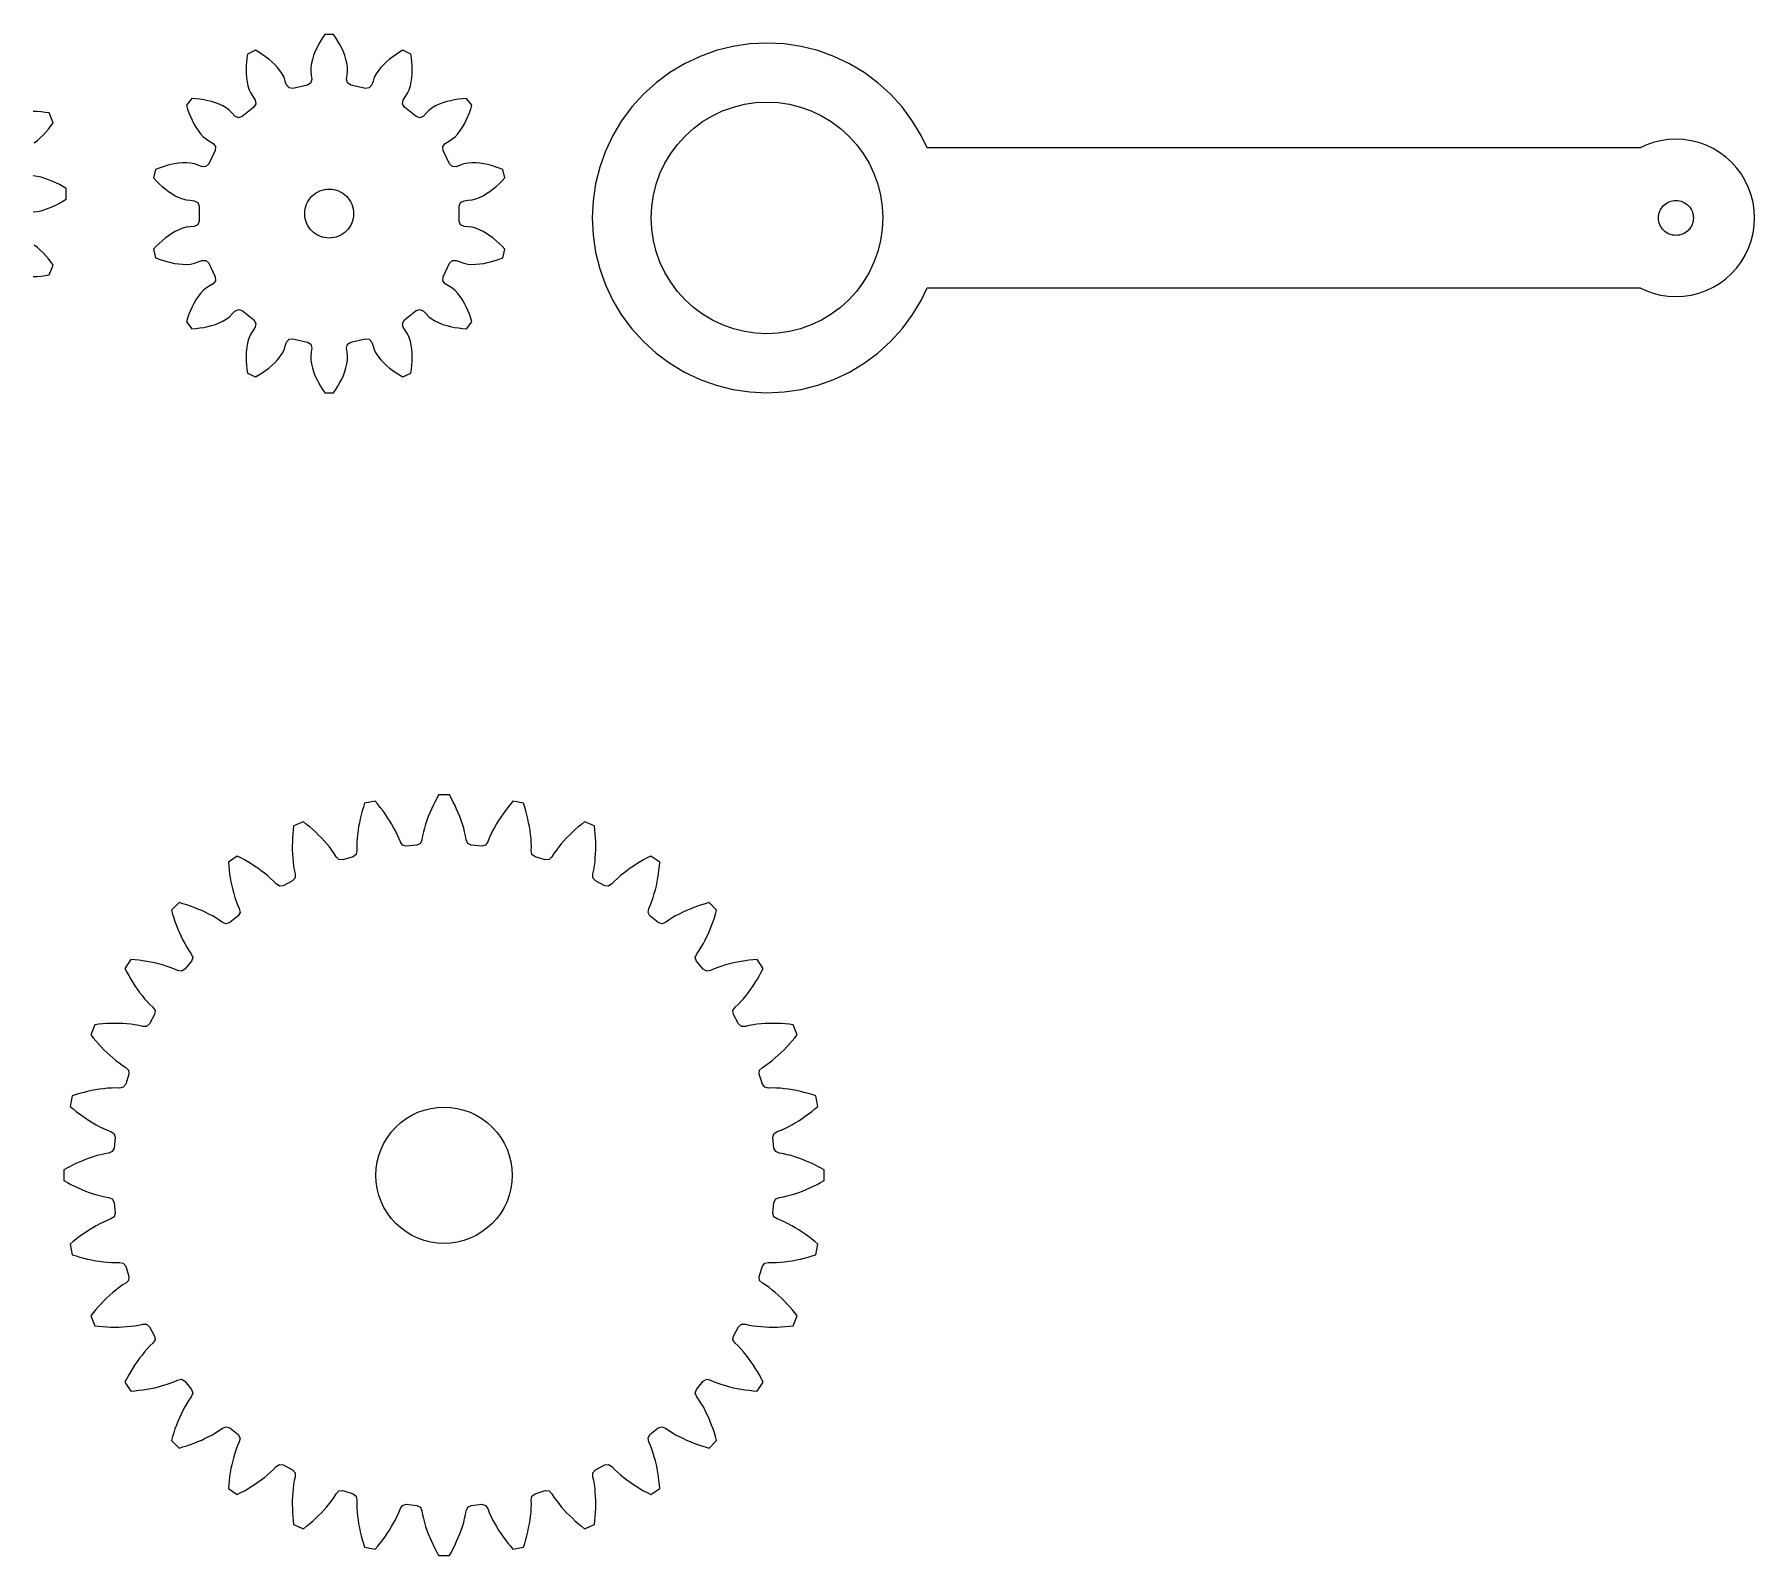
# Model space of a CAD drawing. Header units: millimetres. Extents: x 5 to 285, y 5 to 225.
# Drawn here: x 186.2 to 284.6, y 97.7 to 184.7 of the extents above; entities that cross this region are included whole.
import ezdxf

# ---------------------------------------------------------------- set-up
doc = ezdxf.new("R2010")
doc.units = ezdxf.units.MM
doc.layers.add('CUT', color=1, linetype='Continuous')

msp = doc.modelspace()

# ---------------------------------------------------------------- linework, layer by layer
at = {"layer": 'CUT'}
for points in [[(203.4165, 164.4024), (203.5364, 164.5975), (203.6502, 164.7961), (203.7528, 165.0008), (203.8487, 165.2087), (203.9292, 165.423), (203.999, 165.641), (204.0541, 165.8632), (204.0891, 166.0893), (204.0942, 166.3179), (204.065, 166.545), (204.0358, 166.7721), (204.0914, 166.9886), (204.2762, 167.1147), (205.1088, 167.3047), (205.33, 167.2713), (205.474, 167.1003), (205.5462, 166.883), (205.6185, 166.6658), (205.7222, 166.4621), (205.8519, 166.2735), (205.998, 166.0973), (206.1554, 165.9312), (206.3209, 165.773), (206.4975, 165.6272), (206.6787, 165.4874), (206.8675, 165.3578), (207.0601, 165.234), (207.2589, 165.1203), (207.7081, 165.3367), (207.7431, 165.5629), (207.7665, 165.7907), (207.7828, 166.0191), (207.7865, 166.248), (207.7826, 166.4769), (207.7622, 166.7049), (207.7305, 166.9316), (207.6837, 167.1557), (207.6171, 167.3746), (207.5226, 167.5827), (207.2729, 167.9666), (207.2291, 168.1859), (207.3408, 168.3796), (208.0085, 168.9121), (208.2223, 168.9779), (208.4263, 168.8864), (208.5856, 168.722), (208.745, 168.5575), (208.9268, 168.4191), (209.1255, 168.3055), (209.3335, 168.21), (209.5475, 168.1287), (209.7652, 168.058), (209.9876, 168.0033), (210.2115, 167.9559), (210.4378, 167.921), (210.6651, 167.8931), (210.8935, 167.8769), (211.2043, 168.2667), (211.1377, 168.4858), (211.0599, 168.7011), (210.9756, 168.914), (210.8796, 169.1218), (210.7768, 169.3264), (210.6594, 169.523), (210.5325, 169.7134), (210.3931, 169.895), (210.2382, 170.0634), (210.0627, 170.2099), (209.8669, 170.3287), (209.6711, 170.4474), (209.5365, 170.6259), (209.5532, 170.849), (209.9237, 171.6184), (210.0877, 171.7705), (210.3112, 171.7766), (210.5261, 171.6975), (210.741, 171.6185), (210.965, 171.5727), (211.1932, 171.5565), (211.4221, 171.5608), (211.6502, 171.5803), (211.877, 171.6111), (212.1011, 171.6583), (212.3234, 171.7128), (212.5424, 171.7796), (212.7593, 171.853), (212.9721, 171.9375), (213.083, 172.4236), (212.928, 172.5921), (212.7644, 172.7523), (212.5961, 172.9075), (212.4194, 173.053), (212.238, 173.1928), (212.047, 173.319), (211.85, 173.4355), (211.6457, 173.5387), (211.433, 173.6231), (211.2113, 173.679), (210.9834, 173.701), (210.7555, 173.7231), (210.5568, 173.8255), (210.475, 174.0337), (210.475, 174.8877), (210.5568, 175.0959), (210.7555, 175.1983), (210.9834, 175.2204), (211.2113, 175.2424), (211.433, 175.2983), (211.6457, 175.3827), (211.85, 175.4859), (212.047, 175.6024), (212.238, 175.7286), (212.4194, 175.8684), (212.5961, 176.0139), (212.7644, 176.1691), (212.928, 176.3293), (213.083, 176.4978), (212.9721, 176.9839), (212.7593, 177.0684), (212.5424, 177.1418), (212.3234, 177.2086), (212.1011, 177.2631), (211.877, 177.3103), (211.6502, 177.3411), (211.4221, 177.3606), (211.1932, 177.3649), (210.965, 177.3487), (210.741, 177.3029), (210.5261, 177.2239), (210.3112, 177.1448), (210.0877, 177.1509), (209.9237, 177.303), (209.5532, 178.0724), (209.5365, 178.2955), (209.6711, 178.474), (209.8669, 178.5927), (210.0627, 178.7115), (210.2382, 178.858), (210.3931, 179.0264), (210.5325, 179.208), (210.6594, 179.3984), (210.7768, 179.595), (210.8796, 179.7996), (210.9756, 180.0074), (211.0599, 180.2203), (211.1377, 180.4356), (211.2043, 180.6547), (210.8935, 181.0445), (210.6651, 181.0283), (210.4378, 181.0004), (210.2115, 180.9655), (209.9876, 180.9181), (209.7652, 180.8634), (209.5475, 180.7927), (209.3335, 180.7114), (209.1255, 180.6159), (208.9268, 180.5023), (208.745, 180.3639), (208.5856, 180.1994), (208.4263, 180.035), (208.2223, 179.9435), (208.0085, 180.0093), (207.3408, 180.5418), (207.2291, 180.7355), (207.2729, 180.9548), (207.5226, 181.3387), (207.6171, 181.5468), (207.6837, 181.7657), (207.7305, 181.9898), (207.7622, 182.2165), (207.7826, 182.4445), (207.7865, 182.6734), (207.7828, 182.9023), (207.7665, 183.1307), (207.7431, 183.3585), (207.7081, 183.5847), (207.2589, 183.8011), (207.0601, 183.6874), (206.8675, 183.5636), (206.6787, 183.434), (206.4975, 183.2942), (206.3209, 183.1484), (206.1554, 182.9902), (205.998, 182.8241), (205.8519, 182.6479), (205.7222, 182.4593), (205.6185, 182.2556), (205.5462, 182.0384), (205.474, 181.8211), (205.33, 181.6501), (205.1088, 181.6167), (204.2762, 181.8067), (204.0914, 181.9328), (204.0358, 182.1493), (204.065, 182.3764), (204.0942, 182.6035), (204.0891, 182.8321), (204.0541, 183.0582), (203.999, 183.2804), (203.9292, 183.4984), (203.8487, 183.7127), (203.7528, 183.9206), (203.6502, 184.1253), (203.5364, 184.3239), (203.4165, 184.519), (203.2868, 184.7077), (202.7882, 184.7077), (202.6585, 184.519), (202.5386, 184.3239), (202.4248, 184.1253), (202.3222, 183.9206), (202.2263, 183.7127), (202.1458, 183.4984), (202.076, 183.2804), (202.0209, 183.0582), (201.9859, 182.8321), (201.9808, 182.6035), (202.01, 182.3764), (202.0392, 182.1493), (201.9836, 181.9328), (201.7988, 181.8067), (200.9662, 181.6167), (200.745, 181.6501), (200.601, 181.8211), (200.5288, 182.0384), (200.4565, 182.2556), (200.3528, 182.4593), (200.2231, 182.6479), (200.077, 182.8241), (199.9196, 182.9902), (199.7541, 183.1484), (199.5775, 183.2942), (199.3963, 183.434), (199.2075, 183.5636), (199.0149, 183.6874), (198.8161, 183.8011), (198.3669, 183.5847), (198.3319, 183.3585), (198.3085, 183.1307), (198.2922, 182.9023), (198.2885, 182.6734), (198.2924, 182.4445), (198.3128, 182.2165), (198.3445, 181.9898), (198.3913, 181.7657), (198.4579, 181.5468), (198.5524, 181.3387), (198.8021, 180.9548), (198.8459, 180.7355), (198.7342, 180.5418), (198.0665, 180.0093), (197.8527, 179.9435), (197.6487, 180.035), (197.4894, 180.1994), (197.33, 180.3639), (197.1482, 180.5023), (196.9495, 180.6159), (196.7415, 180.7114), (196.5275, 180.7927), (196.3098, 180.8634), (196.0874, 180.9181), (195.8635, 180.9655), (195.6372, 181.0004), (195.4099, 181.0283), (195.1815, 181.0445), (194.8707, 180.6547), (194.9373, 180.4356), (195.0151, 180.2203), (195.0994, 180.0074), (195.1954, 179.7996), (195.2982, 179.595), (195.4156, 179.3984), (195.5425, 179.208), (195.6819, 179.0264), (195.8368, 178.858), (196.0123, 178.7115), (196.2081, 178.5927), (196.4039, 178.474), (196.5385, 178.2955), (196.5218, 178.0724), (196.1513, 177.303), (195.9873, 177.1509), (195.7638, 177.1448), (195.5489, 177.2239), (195.334, 177.3029), (195.11, 177.3487), (194.8818, 177.3649), (194.6529, 177.3606), (194.4248, 177.3411), (194.198, 177.3103), (193.9739, 177.2631), (193.7516, 177.2086), (193.5326, 177.1418), (193.3157, 177.0684), (193.1029, 176.9839), (192.992, 176.4978), (193.147, 176.3293), (193.3106, 176.1691), (193.4789, 176.0139), (193.6556, 175.8684), (193.837, 175.7286), (194.028, 175.6024), (194.225, 175.4859), (194.4293, 175.3827), (194.642, 175.2983), (194.8637, 175.2424), (195.0916, 175.2204), (195.3195, 175.1983), (195.5182, 175.0959), (195.6, 174.8877), (195.6, 174.0337), (195.5182, 173.8255), (195.3195, 173.7231), (195.0916, 173.701), (194.8637, 173.679), (194.642, 173.6231), (194.4293, 173.5387), (194.225, 173.4355), (194.028, 173.319), (193.837, 173.1928), (193.6556, 173.053), (193.4789, 172.9075), (193.3106, 172.7523), (193.147, 172.5921), (192.992, 172.4236), (193.1029, 171.9375), (193.3157, 171.853), (193.5326, 171.7796), (193.7516, 171.7128), (193.9739, 171.6583), (194.198, 171.6111), (194.4248, 171.5803), (194.6529, 171.5608), (194.8818, 171.5565), (195.11, 171.5727), (195.334, 171.6185), (195.5489, 171.6975), (195.7638, 171.7766), (195.9873, 171.7705), (196.1513, 171.6184), (196.5218, 170.849), (196.5385, 170.6259), (196.4039, 170.4474), (196.2081, 170.3287), (196.0123, 170.2099), (195.8368, 170.0634), (195.6819, 169.895), (195.5425, 169.7134), (195.4156, 169.523), (195.2982, 169.3264), (195.1954, 169.1218), (195.0994, 168.914), (195.0151, 168.7011), (194.9373, 168.4858), (194.8707, 168.2667), (195.1815, 167.8769), (195.4099, 167.8931), (195.6372, 167.921), (195.8635, 167.9559), (196.0874, 168.0033), (196.3098, 168.058), (196.5275, 168.1287), (196.7415, 168.21), (196.9495, 168.3055), (197.1482, 168.4191), (197.33, 168.5575), (197.4894, 168.722), (197.6487, 168.8864), (197.8527, 168.9779), (198.0665, 168.9121), (198.7342, 168.3796), (198.8459, 168.1859), (198.8021, 167.9666), (198.5524, 167.5827), (198.4579, 167.3746), (198.3913, 167.1557), (198.3445, 166.9316), (198.3128, 166.7049), (198.2924, 166.4769), (198.2885, 166.248), (198.2922, 166.0191), (198.3085, 165.7907), (198.3319, 165.5629), (198.3669, 165.3367), (198.8161, 165.1203), (199.0149, 165.234), (199.2075, 165.3578), (199.3963, 165.4874), (199.5775, 165.6272), (199.7541, 165.773), (199.9196, 165.9312), (200.077, 166.0973), (200.2231, 166.2735), (200.3528, 166.4621), (200.4565, 166.6658), (200.5288, 166.883), (200.601, 167.1003), (200.745, 167.2713), (200.9662, 167.3047), (201.7988, 167.1147), (201.9836, 166.9886), (202.0392, 166.7721), (202.01, 166.545), (201.9808, 166.3179), (201.9859, 166.0893), (202.0209, 165.8632), (202.076, 165.641), (202.1458, 165.423), (202.2263, 165.2087), (202.3222, 165.0008), (202.4248, 164.7961), (202.5386, 164.5975), (202.6585, 164.4024), (202.7882, 164.2137), (203.2868, 164.2137)], [(229.0632, 164.2619), (230.0339, 164.4058), (230.9858, 164.6443), (231.9098, 164.9749), (232.797, 165.3945), (233.6387, 165.899), (234.4269, 166.4836), (235.1541, 167.1426), (235.8131, 167.8698), (236.3977, 168.658), (236.9022, 169.4997), (237.2399, 170.2137), (278.028, 170.2137), (278.3609, 170.0562), (278.7767, 169.9075), (279.2051, 169.8002), (279.6419, 169.7354), (280.083, 169.7137), (280.5241, 169.7354), (280.9609, 169.8002), (281.3893, 169.9075), (281.8051, 170.0562), (282.2043, 170.2451), (282.5831, 170.4721), (282.9378, 170.7352), (283.265, 171.0317), (283.5615, 171.3589), (283.8246, 171.7136), (284.0516, 172.0924), (284.2405, 172.4916), (284.3892, 172.9074), (284.4965, 173.3358), (284.5613, 173.7726), (284.583, 174.2137), (284.5613, 174.6548), (284.4965, 175.0916), (284.3892, 175.52), (284.2405, 175.9358), (284.0516, 176.335), (283.8246, 176.7138), (283.5615, 177.0685), (283.265, 177.3957), (282.9378, 177.6922), (282.5831, 177.9553), (282.2043, 178.1823), (281.8051, 178.3712), (281.3893, 178.5199), (280.9609, 178.6272), (280.5241, 178.692), (280.083, 178.7137), (279.6419, 178.692), (279.2051, 178.6272), (278.7767, 178.5199), (278.3609, 178.3712), (278.028, 178.2137), (237.2399, 178.2137), (236.9022, 178.9277), (236.3977, 179.7694), (235.8131, 180.5576), (235.1541, 181.2848), (234.4269, 181.9438), (233.6387, 182.5284), (232.797, 183.0329), (231.9098, 183.4525), (230.9858, 183.7831), (230.0339, 184.0216), (229.0632, 184.1655), (228.083, 184.2137), (227.1028, 184.1655), (226.1321, 184.0216), (225.1802, 183.7831), (224.2562, 183.4525), (223.369, 183.0329), (222.5273, 182.5284), (221.7391, 181.9438), (221.0119, 181.2848), (220.3529, 180.5576), (219.7683, 179.7694), (219.2638, 178.9277), (218.8442, 178.0405), (218.5136, 177.1165), (218.2751, 176.1646), (218.1312, 175.1939), (218.083, 174.2137), (218.1312, 173.2335), (218.2751, 172.2628), (218.5136, 171.3109), (218.8442, 170.3869), (219.2638, 169.4997), (219.7683, 168.658), (220.3529, 167.8698), (221.0119, 167.1426), (221.7391, 166.4836), (222.5273, 165.899), (223.369, 165.3945), (224.2562, 164.9749), (225.1802, 164.6443), (226.1321, 164.4058), (227.1028, 164.2619), (228.083, 164.2137)], [(227.4336, 167.6206), (226.7905, 167.716), (226.1599, 167.874), (225.5477, 168.093), (224.96, 168.371), (224.4024, 168.7052), (223.8802, 169.0925), (223.3984, 169.5291), (222.9618, 170.0109), (222.5745, 170.5331), (222.2403, 171.0907), (221.9623, 171.6784), (221.7433, 172.2906), (221.5853, 172.9212), (221.4899, 173.5643), (221.458, 174.2137), (221.4899, 174.8631), (221.5853, 175.5062), (221.7433, 176.1368), (221.9623, 176.749), (222.2403, 177.3367), (222.5745, 177.8943), (222.9618, 178.4165), (223.3984, 178.8983), (223.8802, 179.3349), (224.4024, 179.7222), (224.96, 180.0564), (225.5477, 180.3344), (226.1599, 180.5534), (226.7905, 180.7114), (227.4336, 180.8068), (228.083, 180.8387), (228.7324, 180.8068), (229.3755, 180.7114), (230.0061, 180.5534), (230.6183, 180.3344), (231.206, 180.0564), (231.7636, 179.7222), (232.2858, 179.3349), (232.7676, 178.8983), (233.2042, 178.4165), (233.5915, 177.8943), (233.9257, 177.3367), (234.2037, 176.749), (234.4227, 176.1368), (234.5807, 175.5062), (234.6761, 174.8631), (234.708, 174.2137), (234.6761, 173.5643), (234.5807, 172.9212), (234.4227, 172.2906), (234.2037, 171.6784), (233.9257, 171.0907), (233.5915, 170.5331), (233.2042, 170.0109), (232.7676, 169.5291), (232.2858, 169.0925), (231.7636, 168.7052), (231.206, 168.371), (230.6183, 168.093), (230.0061, 167.874), (229.3755, 167.716), (228.7324, 167.6206), (228.083, 167.5887)], [(202.9003, 173.0674), (202.7644, 173.0876), (202.6311, 173.121), (202.5017, 173.1673), (202.3776, 173.226), (202.2597, 173.2966), (202.1494, 173.3785), (202.0476, 173.4708), (201.9553, 173.5726), (201.8734, 173.6829), (201.8028, 173.8008), (201.7441, 173.9249), (201.6978, 174.0543), (201.6644, 174.1876), (201.6442, 174.3235), (201.6375, 174.4607), (201.6442, 174.5979), (201.6644, 174.7338), (201.6978, 174.8671), (201.7441, 174.9965), (201.8028, 175.1206), (201.8734, 175.2385), (201.9553, 175.3488), (202.0476, 175.4506), (202.1494, 175.5429), (202.2597, 175.6248), (202.3776, 175.6954), (202.5017, 175.7541), (202.6311, 175.8004), (202.7644, 175.8338), (202.9003, 175.854), (203.0375, 175.8607), (203.1747, 175.854), (203.3106, 175.8338), (203.4439, 175.8004), (203.5733, 175.7541), (203.6974, 175.6954), (203.8153, 175.6248), (203.9256, 175.5429), (204.0274, 175.4506), (204.1197, 175.3488), (204.2016, 175.2385), (204.2722, 175.1206), (204.3309, 174.9965), (204.3772, 174.8671), (204.4106, 174.7338), (204.4308, 174.5979), (204.4375, 174.4607), (204.4308, 174.3235), (204.4106, 174.1876), (204.3772, 174.0543), (204.3309, 173.9249), (204.2722, 173.8008), (204.2016, 173.6829), (204.1197, 173.5726), (204.0274, 173.4708), (203.9256, 173.3785), (203.8153, 173.2966), (203.6974, 173.226), (203.5733, 173.1673), (203.4439, 173.121), (203.3106, 173.0876), (203.1747, 173.0674), (203.0375, 173.0607)], [(279.985, 173.2185), (279.8879, 173.2329), (279.7927, 173.2568), (279.7003, 173.2898), (279.6116, 173.3318), (279.5274, 173.3822), (279.4486, 173.4407), (279.3759, 173.5066), (279.31, 173.5793), (279.2515, 173.6581), (279.2011, 173.7423), (279.1591, 173.831), (279.126, 173.9234), (279.1022, 174.0186), (279.0878, 174.1157), (279.083, 174.2137), (279.0878, 174.3117), (279.1022, 174.4088), (279.126, 174.504), (279.1591, 174.5964), (279.2011, 174.6851), (279.2515, 174.7693), (279.31, 174.8481), (279.3759, 174.9208), (279.4486, 174.9867), (279.5274, 175.0452), (279.6116, 175.0956), (279.7003, 175.1376), (279.7927, 175.1706), (279.8879, 175.1945), (279.985, 175.2089), (280.083, 175.2137), (280.181, 175.2089), (280.2781, 175.1945), (280.3733, 175.1706), (280.4657, 175.1376), (280.5544, 175.0956), (280.6386, 175.0452), (280.7174, 174.9867), (280.7901, 174.9208), (280.856, 174.8481), (280.9145, 174.7693), (280.9649, 174.6851), (281.0069, 174.5964), (281.0399, 174.504), (281.0638, 174.4088), (281.0782, 174.3117), (281.083, 174.2137), (281.0782, 174.1157), (281.0638, 174.0186), (281.0399, 173.9234), (281.0069, 173.831), (280.9649, 173.7423), (280.9145, 173.6581), (280.856, 173.5793), (280.7901, 173.5066), (280.7174, 173.4407), (280.6386, 173.3822), (280.5544, 173.3318), (280.4657, 173.2898), (280.3733, 173.2568), (280.2781, 173.2329), (280.181, 173.2185), (280.083, 173.2137)], [(210.0263, 97.9213), (210.1344, 98.1235), (210.2371, 98.3284), (210.3306, 98.5377), (210.4222, 98.7479), (210.512, 98.9589), (210.5883, 99.175), (210.6616, 99.3923), (210.7319, 99.6104), (210.7867, 99.833), (210.8395, 100.0561), (210.8771, 100.2823), (210.9622, 100.4907), (211.1625, 100.5919), (211.7663, 100.6513), (211.9824, 100.5912), (212.1066, 100.4034), (212.1876, 100.1889), (212.2829, 99.9804), (212.3801, 99.7727), (212.4916, 99.5725), (212.6058, 99.3737), (212.7229, 99.1766), (212.8521, 98.9872), (212.983, 98.7989), (213.1155, 98.6118), (213.2562, 98.4309), (213.4017, 98.2537), (213.5487, 98.0779), (214.1532, 98.1981), (214.2218, 98.4169), (214.2884, 98.6363), (214.3492, 98.8572), (214.4, 99.0808), (214.4488, 99.3048), (214.4957, 99.5292), (214.5285, 99.7561), (214.5579, 99.9835), (214.5843, 100.2112), (214.5947, 100.4402), (214.6029, 100.6693), (214.5957, 100.8985), (214.6385, 101.1195), (214.8151, 101.2578), (215.3958, 101.4339), (215.6195, 101.4171), (215.7779, 101.2571), (215.8992, 101.0626), (216.0333, 100.8767), (216.1691, 100.6919), (216.3176, 100.5173), (216.4684, 100.3446), (216.6217, 100.1742), (216.7854, 100.0136), (216.9504, 99.8545), (217.1169, 99.6968), (217.2902, 99.5468), (217.4674, 99.4014), (217.646, 99.2576), (218.2154, 99.4935), (218.24, 99.7214), (218.2625, 99.9496), (218.279, 100.1782), (218.2852, 100.4074), (218.2894, 100.6366), (218.2916, 100.8659), (218.2795, 101.0948), (218.264, 101.3235), (218.2455, 101.552), (218.211, 101.7787), (218.1743, 102.005), (218.1226, 102.2283), (218.1214, 102.4535), (218.2677, 102.6235), (218.8028, 102.9095), (219.0255, 102.9367), (219.2121, 102.8107), (219.369, 102.6435), (219.5368, 102.4874), (219.7061, 102.3327), (219.8858, 102.1904), (220.0674, 102.0504), (220.251, 101.9131), (220.4428, 101.7876), (220.6357, 101.6637), (220.8298, 101.5416), (221.029, 101.4283), (221.2312, 101.3203), (221.4344, 101.2141), (221.9469, 101.5565), (221.9265, 101.7848), (221.9041, 102.013), (221.8756, 102.2404), (221.8371, 102.4664), (221.7964, 102.6921), (221.7539, 102.9173), (221.6973, 103.1395), (221.6375, 103.3608), (221.5748, 103.5813), (221.4967, 103.7969), (221.4166, 104.0117), (221.3222, 104.2206), (221.2772, 104.4412), (221.3875, 104.6366), (221.8565, 105.0215), (222.0696, 105.0916), (222.2772, 105.0044), (222.4637, 104.8711), (222.6588, 104.7506), (222.8549, 104.6319), (223.059, 104.5274), (223.2644, 104.4256), (223.4712, 104.3268), (223.6839, 104.2411), (223.8973, 104.1572), (224.1114, 104.0753), (224.3289, 104.003), (224.5483, 103.9365), (224.7683, 103.872), (225.2041, 104.3078), (225.1396, 104.5278), (225.0731, 104.7472), (225.0008, 104.9647), (224.9189, 105.1788), (224.835, 105.3922), (224.7493, 105.6049), (224.6505, 105.8117), (224.5487, 106.0171), (224.4442, 106.2212), (224.3255, 106.4173), (224.205, 106.6124), (224.0717, 106.7989), (223.9845, 107.0065), (224.0546, 107.2196), (224.4395, 107.6886), (224.6349, 107.7989), (224.8555, 107.7539), (225.0644, 107.6595), (225.2792, 107.5794), (225.4948, 107.5013), (225.7153, 107.4386), (225.9366, 107.3788), (226.1588, 107.3222), (226.384, 107.2797), (226.6097, 107.239), (226.8357, 107.2005), (227.0631, 107.172), (227.2913, 107.1496), (227.5196, 107.1292), (227.862, 107.6417), (227.7558, 107.8449), (227.6478, 108.0471), (227.5345, 108.2463), (227.4124, 108.4404), (227.2885, 108.6333), (227.163, 108.8251), (227.0257, 109.0087), (226.8857, 109.1903), (226.7434, 109.37), (226.5887, 109.5393), (226.4326, 109.7071), (226.2654, 109.864), (226.1394, 110.0506), (226.1666, 110.2733), (226.4526, 110.8084), (226.6226, 110.9547), (226.8478, 110.9535), (227.0711, 110.9018), (227.2974, 110.8651), (227.5241, 110.8306), (227.7526, 110.8121), (227.9813, 110.7966), (228.2102, 110.7845), (228.4395, 110.7867), (228.6687, 110.7909), (228.8979, 110.7971), (229.1265, 110.8136), (229.3547, 110.8361), (229.5826, 110.8607), (229.8185, 111.4301), (229.6747, 111.6087), (229.5293, 111.7859), (229.3793, 111.9592), (229.2216, 112.1257), (229.0625, 112.2907), (228.9019, 112.4544), (228.7315, 112.6077), (228.5588, 112.7585), (228.3842, 112.907), (228.1994, 113.0428), (228.0135, 113.1769), (227.819, 113.2982), (227.659, 113.4566), (227.6422, 113.6803), (227.8183, 114.261), (227.9566, 114.4376), (228.1776, 114.4804), (228.4068, 114.4732), (228.6359, 114.4814), (228.8649, 114.4918), (229.0926, 114.5182), (229.32, 114.5476), (229.5469, 114.5804), (229.7713, 114.6273), (229.9953, 114.6761), (230.2189, 114.7269), (230.4398, 114.7877), (230.6592, 114.8543), (230.878, 114.9229), (230.9982, 115.5274), (230.8224, 115.6744), (230.6452, 115.8199), (230.4643, 115.9606), (230.2772, 116.0931), (230.0889, 116.224), (229.8995, 116.3532), (229.7024, 116.4703), (229.5036, 116.5845), (229.3034, 116.696), (229.0957, 116.7932), (228.8872, 116.8885), (228.6727, 116.9695), (228.4849, 117.0937), (228.4248, 117.3098), (228.4842, 117.9136), (228.5854, 118.1139), (228.7938, 118.199), (229.02, 118.2366), (229.2431, 118.2894), (229.4657, 118.3442), (229.6838, 118.4145), (229.9011, 118.4878), (230.1172, 118.5641), (230.3282, 118.6539), (230.5384, 118.7455), (230.7477, 118.839), (230.9526, 118.9417), (231.1548, 119.0498), (231.356, 119.1597), (231.356, 119.7761), (231.1548, 119.886), (230.9526, 119.9941), (230.7477, 120.0968), (230.5384, 120.1903), (230.3282, 120.2819), (230.1172, 120.3717), (229.9011, 120.448), (229.6838, 120.5213), (229.4657, 120.5916), (229.2431, 120.6464), (229.02, 120.6992), (228.7938, 120.7368), (228.5854, 120.8219), (228.4842, 121.0222), (228.4248, 121.626), (228.4849, 121.8421), (228.6727, 121.9663), (228.8872, 122.0473), (229.0957, 122.1426), (229.3034, 122.2398), (229.5036, 122.3513), (229.7024, 122.4655), (229.8995, 122.5826), (230.0889, 122.7118), (230.2772, 122.8427), (230.4643, 122.9752), (230.6452, 123.1159), (230.8224, 123.2614), (230.9982, 123.4084), (230.878, 124.0129), (230.6592, 124.0815), (230.4398, 124.1481), (230.2189, 124.2089), (229.9953, 124.2597), (229.7713, 124.3085), (229.5469, 124.3554), (229.32, 124.3882), (229.0926, 124.4176), (228.8649, 124.444), (228.6359, 124.4544), (228.4068, 124.4626), (228.1776, 124.4554), (227.9566, 124.4982), (227.8183, 124.6748), (227.6422, 125.2555), (227.659, 125.4792), (227.819, 125.6376), (228.0135, 125.7589), (228.1994, 125.893), (228.3842, 126.0288), (228.5588, 126.1773), (228.7315, 126.3281), (228.9019, 126.4814), (229.0625, 126.6451), (229.2216, 126.8101), (229.3793, 126.9766), (229.5293, 127.1499), (229.6747, 127.3271), (229.8185, 127.5057), (229.5826, 128.0751), (229.3547, 128.0997), (229.1265, 128.1222), (228.8979, 128.1387), (228.6687, 128.1449), (228.4395, 128.1491), (228.2102, 128.1513), (227.9813, 128.1392), (227.7526, 128.1237), (227.5241, 128.1052), (227.2974, 128.0707), (227.0711, 128.034), (226.8478, 127.9823), (226.6226, 127.9811), (226.4526, 128.1274), (226.1666, 128.6625), (226.1394, 128.8852), (226.2654, 129.0718), (226.4326, 129.2287), (226.5887, 129.3965), (226.7434, 129.5658), (226.8857, 129.7455), (227.0257, 129.9271), (227.163, 130.1107), (227.2885, 130.3025), (227.4124, 130.4954), (227.5345, 130.6895), (227.6478, 130.8887), (227.7558, 131.0909), (227.862, 131.2941), (227.5196, 131.8066), (227.2913, 131.7862), (227.0631, 131.7638), (226.8357, 131.7353), (226.6097, 131.6968), (226.384, 131.6561), (226.1588, 131.6136), (225.9366, 131.557), (225.7153, 131.4972), (225.4948, 131.4345), (225.2792, 131.3564), (225.0644, 131.2763), (224.8555, 131.1819), (224.6349, 131.1369), (224.4395, 131.2472), (224.0546, 131.7162), (223.9845, 131.9293), (224.0717, 132.1369), (224.205, 132.3234), (224.3255, 132.5185), (224.4442, 132.7146), (224.5487, 132.9187), (224.6505, 133.1241), (224.7493, 133.3309), (224.835, 133.5436), (224.9189, 133.757), (225.0008, 133.9711), (225.0731, 134.1886), (225.1396, 134.408), (225.2041, 134.628), (224.7683, 135.0638), (224.5483, 134.9993), (224.3289, 134.9328), (224.1114, 134.8605), (223.8973, 134.7786), (223.6839, 134.6947), (223.4712, 134.609), (223.2644, 134.5102), (223.059, 134.4084), (222.8549, 134.3039), (222.6588, 134.1852), (222.4637, 134.0647), (222.2772, 133.9314), (222.0696, 133.8442), (221.8565, 133.9143), (221.3875, 134.2992), (221.2772, 134.4946), (221.3222, 134.7152), (221.4166, 134.9241), (221.4967, 135.1389), (221.5748, 135.3545), (221.6375, 135.575), (221.6973, 135.7963), (221.7539, 136.0185), (221.7964, 136.2437), (221.8371, 136.4694), (221.8756, 136.6954), (221.9041, 136.9228), (221.9265, 137.151), (221.9469, 137.3793), (221.4344, 137.7217), (221.2312, 137.6155), (221.029, 137.5075), (220.8298, 137.3942), (220.6357, 137.2721), (220.4428, 137.1482), (220.251, 137.0227), (220.0674, 136.8854), (219.8858, 136.7454), (219.7061, 136.6031), (219.5368, 136.4484), (219.369, 136.2923), (219.2121, 136.1251), (219.0255, 135.9991), (218.8028, 136.0263), (218.2677, 136.3123), (218.1214, 136.4823), (218.1226, 136.7075), (218.1743, 136.9308), (218.211, 137.1571), (218.2455, 137.3838), (218.264, 137.6123), (218.2795, 137.841), (218.2916, 138.0699), (218.2894, 138.2992), (218.2852, 138.5284), (218.279, 138.7576), (218.2625, 138.9862), (218.24, 139.2144), (218.2154, 139.4423), (217.646, 139.6782), (217.4674, 139.5344), (217.2902, 139.389), (217.1169, 139.239), (216.9504, 139.0813), (216.7854, 138.9222), (216.6217, 138.7616), (216.4684, 138.5912), (216.3176, 138.4185), (216.1691, 138.2439), (216.0333, 138.0591), (215.8992, 137.8732), (215.7779, 137.6787), (215.6195, 137.5187), (215.3958, 137.5019), (214.8151, 137.678), (214.6385, 137.8163), (214.5957, 138.0373), (214.6029, 138.2665), (214.5947, 138.4956), (214.5843, 138.7246), (214.5579, 138.9523), (214.5285, 139.1797), (214.4957, 139.4066), (214.4488, 139.631), (214.4, 139.855), (214.3492, 140.0786), (214.2884, 140.2995), (214.2218, 140.5189), (214.1532, 140.7377), (213.5487, 140.8579), (213.4017, 140.6821), (213.2562, 140.5049), (213.1155, 140.324), (212.983, 140.1369), (212.8521, 139.9486), (212.7229, 139.7592), (212.6058, 139.5621), (212.4916, 139.3633), (212.3801, 139.1631), (212.2829, 138.9554), (212.1876, 138.7469), (212.1066, 138.5324), (211.9824, 138.3446), (211.7663, 138.2845), (211.1625, 138.3439), (210.9622, 138.4451), (210.8771, 138.6535), (210.8395, 138.8797), (210.7867, 139.1028), (210.7319, 139.3254), (210.6616, 139.5435), (210.5883, 139.7608), (210.512, 139.9769), (210.4222, 140.1879), (210.3306, 140.3981), (210.2371, 140.6074), (210.1344, 140.8123), (210.0263, 141.0145), (209.9164, 141.2157), (209.3, 141.2157), (209.1901, 141.0145), (209.082, 140.8123), (208.9793, 140.6074), (208.8858, 140.3981), (208.7942, 140.1879), (208.7044, 139.9769), (208.6281, 139.7608), (208.5548, 139.5435), (208.4845, 139.3254), (208.4297, 139.1028), (208.3769, 138.8797), (208.3393, 138.6535), (208.2542, 138.4451), (208.0539, 138.3439), (207.4501, 138.2845), (207.234, 138.3446), (207.1098, 138.5324), (207.0288, 138.7469), (206.9335, 138.9554), (206.8363, 139.1631), (206.7248, 139.3633), (206.6106, 139.5621), (206.4935, 139.7592), (206.3643, 139.9486), (206.2334, 140.1369), (206.1009, 140.324), (205.9602, 140.5049), (205.8147, 140.6821), (205.6677, 140.8579), (205.0632, 140.7377), (204.9946, 140.5189), (204.928, 140.2995), (204.8672, 140.0786), (204.8164, 139.855), (204.7676, 139.631), (204.7207, 139.4066), (204.6879, 139.1797), (204.6585, 138.9523), (204.6321, 138.7246), (204.6217, 138.4956), (204.6135, 138.2665), (204.6207, 138.0373), (204.5779, 137.8163), (204.4013, 137.678), (203.8206, 137.5019), (203.5969, 137.5187), (203.4385, 137.6787), (203.3172, 137.8732), (203.1831, 138.0591), (203.0473, 138.2439), (202.8988, 138.4185), (202.748, 138.5912), (202.5947, 138.7616), (202.431, 138.9222), (202.266, 139.0813), (202.0995, 139.239), (201.9262, 139.389), (201.749, 139.5344), (201.5704, 139.6782), (201.001, 139.4423), (200.9764, 139.2144), (200.9539, 138.9862), (200.9374, 138.7576), (200.9312, 138.5284), (200.927, 138.2992), (200.9248, 138.0699), (200.9369, 137.841), (200.9524, 137.6123), (200.9709, 137.3838), (201.0054, 137.1571), (201.0421, 136.9308), (201.0938, 136.7075), (201.095, 136.4823), (200.9487, 136.3123), (200.4136, 136.0263), (200.1909, 135.9991), (200.0043, 136.1251), (199.8474, 136.2923), (199.6796, 136.4484), (199.5103, 136.6031), (199.3306, 136.7454), (199.149, 136.8854), (198.9654, 137.0227), (198.7736, 137.1482), (198.5807, 137.2721), (198.3866, 137.3942), (198.1874, 137.5075), (197.9852, 137.6155), (197.782, 137.7217), (197.2695, 137.3793), (197.2899, 137.151), (197.3123, 136.9228), (197.3408, 136.6954), (197.3793, 136.4694), (197.42, 136.2437), (197.4625, 136.0185), (197.5191, 135.7963), (197.5789, 135.575), (197.6416, 135.3545), (197.7197, 135.1389), (197.7998, 134.9241), (197.8942, 134.7152), (197.9392, 134.4946), (197.8289, 134.2992), (197.3599, 133.9143), (197.1468, 133.8442), (196.9392, 133.9314), (196.7527, 134.0647), (196.5576, 134.1852), (196.3615, 134.3039), (196.1574, 134.4084), (195.952, 134.5102), (195.7452, 134.609), (195.5325, 134.6947), (195.3191, 134.7786), (195.105, 134.8605), (194.8875, 134.9328), (194.6681, 134.9993), (194.4481, 135.0638), (194.0123, 134.628), (194.0768, 134.408), (194.1433, 134.1886), (194.2156, 133.9711), (194.2975, 133.757), (194.3814, 133.5436), (194.4671, 133.3309), (194.5659, 133.1241), (194.6677, 132.9187), (194.7722, 132.7146), (194.8909, 132.5185), (195.0114, 132.3234), (195.1447, 132.1369), (195.2319, 131.9293), (195.1618, 131.7162), (194.7769, 131.2472), (194.5815, 131.1369), (194.3609, 131.1819), (194.152, 131.2763), (193.9372, 131.3564), (193.7216, 131.4345), (193.5011, 131.4972), (193.2798, 131.557), (193.0576, 131.6136), (192.8324, 131.6561), (192.6067, 131.6968), (192.3807, 131.7353), (192.1533, 131.7638), (191.9251, 131.7862), (191.6968, 131.8066), (191.3544, 131.2941), (191.4606, 131.0909), (191.5686, 130.8887), (191.6819, 130.6895), (191.804, 130.4954), (191.9279, 130.3025), (192.0534, 130.1107), (192.1907, 129.9271), (192.3307, 129.7455), (192.473, 129.5658), (192.6277, 129.3965), (192.7838, 129.2287), (192.951, 129.0718), (193.077, 128.8852), (193.0498, 128.6625), (192.7638, 128.1274), (192.5938, 127.9811), (192.3686, 127.9823), (192.1453, 128.034), (191.919, 128.0707), (191.6923, 128.1052), (191.4638, 128.1237), (191.2351, 128.1392), (191.0062, 128.1513), (190.7769, 128.1491), (190.5477, 128.1449), (190.3185, 128.1387), (190.0899, 128.1222), (189.8617, 128.0997), (189.6338, 128.0751), (189.3979, 127.5057), (189.5417, 127.3271), (189.6871, 127.1499), (189.8371, 126.9766), (189.9948, 126.8101), (190.1539, 126.6451), (190.3145, 126.4814), (190.4849, 126.3281), (190.6576, 126.1773), (190.8322, 126.0288), (191.017, 125.893), (191.2029, 125.7589), (191.3974, 125.6376), (191.5574, 125.4792), (191.5742, 125.2555), (191.3981, 124.6748), (191.2598, 124.4982), (191.0388, 124.4554), (190.8096, 124.4626), (190.5805, 124.4544), (190.3515, 124.444), (190.1238, 124.4176), (189.8964, 124.3882), (189.6695, 124.3554), (189.4451, 124.3085), (189.2211, 124.2597), (188.9975, 124.2089), (188.7766, 124.1481), (188.5572, 124.0815), (188.3384, 124.0129), (188.2182, 123.4084), (188.394, 123.2614), (188.5712, 123.1159), (188.7521, 122.9752), (188.9392, 122.8427), (189.1275, 122.7118), (189.3169, 122.5826), (189.514, 122.4655), (189.7128, 122.3513), (189.913, 122.2398), (190.1207, 122.1426), (190.3292, 122.0473), (190.5437, 121.9663), (190.7315, 121.8421), (190.7916, 121.626), (190.7322, 121.0222), (190.631, 120.8219), (190.4226, 120.7368), (190.1964, 120.6992), (189.9733, 120.6464), (189.7507, 120.5916), (189.5326, 120.5213), (189.3153, 120.448), (189.0992, 120.3717), (188.8882, 120.2819), (188.678, 120.1903), (188.4687, 120.0968), (188.2638, 119.9941), (188.0616, 119.886), (187.8604, 119.7761), (187.8604, 119.1597), (188.0616, 119.0498), (188.2638, 118.9417), (188.4687, 118.839), (188.678, 118.7455), (188.8882, 118.6539), (189.0992, 118.5641), (189.3153, 118.4878), (189.5326, 118.4145), (189.7507, 118.3442), (189.9733, 118.2894), (190.1964, 118.2366), (190.4226, 118.199), (190.631, 118.1139), (190.7322, 117.9136), (190.7916, 117.3098), (190.7315, 117.0937), (190.5437, 116.9695), (190.3292, 116.8885), (190.1207, 116.7932), (189.913, 116.696), (189.7128, 116.5845), (189.514, 116.4703), (189.3169, 116.3532), (189.1275, 116.224), (188.9392, 116.0931), (188.7521, 115.9606), (188.5712, 115.8199), (188.394, 115.6744), (188.2182, 115.5274), (188.3384, 114.9229), (188.5572, 114.8543), (188.7766, 114.7877), (188.9975, 114.7269), (189.2211, 114.6761), (189.4451, 114.6273), (189.6695, 114.5804), (189.8964, 114.5476), (190.1238, 114.5182), (190.3515, 114.4918), (190.5805, 114.4814), (190.8096, 114.4732), (191.0388, 114.4804), (191.2598, 114.4376), (191.3981, 114.261), (191.5742, 113.6803), (191.5574, 113.4566), (191.3974, 113.2982), (191.2029, 113.1769), (191.017, 113.0428), (190.8322, 112.907), (190.6576, 112.7585), (190.4849, 112.6077), (190.3145, 112.4544), (190.1539, 112.2907), (189.9948, 112.1257), (189.8371, 111.9592), (189.6871, 111.7859), (189.5417, 111.6087), (189.3979, 111.4301), (189.6338, 110.8607), (189.8617, 110.8361), (190.0899, 110.8136), (190.3185, 110.7971), (190.5477, 110.7909), (190.7769, 110.7867), (191.0062, 110.7845), (191.2351, 110.7966), (191.4638, 110.8121), (191.6923, 110.8306), (191.919, 110.8651), (192.1453, 110.9018), (192.3686, 110.9535), (192.5938, 110.9547), (192.7638, 110.8084), (193.0498, 110.2733), (193.077, 110.0506), (192.951, 109.864), (192.7838, 109.7071), (192.6277, 109.5393), (192.473, 109.37), (192.3307, 109.1903), (192.1907, 109.0087), (192.0534, 108.8251), (191.9279, 108.6333), (191.804, 108.4404), (191.6819, 108.2463), (191.5686, 108.0471), (191.4606, 107.8449), (191.3544, 107.6417), (191.6968, 107.1292), (191.9251, 107.1496), (192.1533, 107.172), (192.3807, 107.2005), (192.6067, 107.239), (192.8324, 107.2797), (193.0576, 107.3222), (193.2798, 107.3788), (193.5011, 107.4386), (193.7216, 107.5013), (193.9372, 107.5794), (194.152, 107.6595), (194.3609, 107.7539), (194.5815, 107.7989), (194.7769, 107.6886), (195.1618, 107.2196), (195.2319, 107.0065), (195.1447, 106.7989), (195.0114, 106.6124), (194.8909, 106.4173), (194.7722, 106.2212), (194.6677, 106.0171), (194.5659, 105.8117), (194.4671, 105.6049), (194.3814, 105.3922), (194.2975, 105.1788), (194.2156, 104.9647), (194.1433, 104.7472), (194.0768, 104.5278), (194.0123, 104.3078), (194.4481, 103.872), (194.6681, 103.9365), (194.8875, 104.003), (195.105, 104.0753), (195.3191, 104.1572), (195.5325, 104.2411), (195.7452, 104.3268), (195.952, 104.4256), (196.1574, 104.5274), (196.3615, 104.6319), (196.5576, 104.7506), (196.7527, 104.8711), (196.9392, 105.0044), (197.1468, 105.0916), (197.3599, 105.0215), (197.8289, 104.6366), (197.9392, 104.4412), (197.8942, 104.2206), (197.7998, 104.0117), (197.7197, 103.7969), (197.6416, 103.5813), (197.5789, 103.3608), (197.5191, 103.1395), (197.4625, 102.9173), (197.42, 102.6921), (197.3793, 102.4664), (197.3408, 102.2404), (197.3123, 102.013), (197.2899, 101.7848), (197.2695, 101.5565), (197.782, 101.2141), (197.9852, 101.3203), (198.1874, 101.4283), (198.3866, 101.5416), (198.5807, 101.6637), (198.7736, 101.7876), (198.9654, 101.9131), (199.149, 102.0504), (199.3306, 102.1904), (199.5103, 102.3327), (199.6796, 102.4874), (199.8474, 102.6435), (200.0043, 102.8107), (200.1909, 102.9367), (200.4136, 102.9095), (200.9487, 102.6235), (201.095, 102.4535), (201.0938, 102.2283), (201.0421, 102.005), (201.0054, 101.7787), (200.9709, 101.552), (200.9524, 101.3235), (200.9369, 101.0948), (200.9248, 100.8659), (200.927, 100.6366), (200.9312, 100.4074), (200.9374, 100.1782), (200.9539, 99.9496), (200.9764, 99.7214), (201.001, 99.4935), (201.5704, 99.2576), (201.749, 99.4014), (201.9262, 99.5468), (202.0995, 99.6968), (202.266, 99.8545), (202.431, 100.0136), (202.5947, 100.1742), (202.748, 100.3446), (202.8988, 100.5173), (203.0473, 100.6919), (203.1831, 100.8767), (203.3172, 101.0626), (203.4385, 101.2571), (203.5969, 101.4171), (203.8206, 101.4339), (204.4013, 101.2578), (204.5779, 101.1195), (204.6207, 100.8985), (204.6135, 100.6693), (204.6217, 100.4402), (204.6321, 100.2112), (204.6585, 99.9835), (204.6879, 99.7561), (204.7207, 99.5292), (204.7676, 99.3048), (204.8164, 99.0808), (204.8672, 98.8572), (204.928, 98.6363), (204.9946, 98.4169), (205.0632, 98.1981), (205.6677, 98.0779), (205.8147, 98.2537), (205.9602, 98.4309), (206.1009, 98.6118), (206.2334, 98.7989), (206.3643, 98.9872), (206.4935, 99.1766), (206.6106, 99.3737), (206.7248, 99.5725), (206.8363, 99.7727), (206.9335, 99.9804), (207.0288, 100.1889), (207.1098, 100.4034), (207.234, 100.5912), (207.4501, 100.6513), (208.0539, 100.5919), (208.2542, 100.4907), (208.3393, 100.2823), (208.3769, 100.0561), (208.4297, 99.833), (208.4845, 99.6104), (208.5548, 99.3923), (208.6281, 99.175), (208.7044, 98.9589), (208.7942, 98.7479), (208.8858, 98.5377), (208.9793, 98.3284), (209.082, 98.1235), (209.1901, 97.9213), (209.3, 97.7201), (209.9164, 97.7201)], [(209.2259, 115.5867), (208.8474, 115.6428), (208.4761, 115.7358), (208.1157, 115.8648), (207.7698, 116.0284), (207.4415, 116.2252), (207.1341, 116.4532), (206.8505, 116.7102), (206.5935, 116.9938), (206.3655, 117.3012), (206.1687, 117.6295), (206.0051, 117.9754), (205.8761, 118.3358), (205.7831, 118.7071), (205.727, 119.0856), (205.7082, 119.4679), (205.727, 119.8502), (205.7831, 120.2287), (205.8761, 120.6), (206.0051, 120.9604), (206.1687, 121.3063), (206.3655, 121.6346), (206.5935, 121.942), (206.8505, 122.2256), (207.1341, 122.4826), (207.4415, 122.7106), (207.7698, 122.9074), (208.1157, 123.071), (208.4761, 123.2), (208.8474, 123.293), (209.2259, 123.3491), (209.6082, 123.3679), (209.9905, 123.3491), (210.369, 123.293), (210.7403, 123.2), (211.1007, 123.071), (211.4466, 122.9074), (211.7749, 122.7106), (212.0823, 122.4826), (212.3659, 122.2256), (212.6229, 121.942), (212.8509, 121.6346), (213.0477, 121.3063), (213.2113, 120.9604), (213.3403, 120.6), (213.4333, 120.2287), (213.4894, 119.8502), (213.5082, 119.4679), (213.4894, 119.0856), (213.4333, 118.7071), (213.3403, 118.3358), (213.2113, 117.9754), (213.0477, 117.6295), (212.8509, 117.3012), (212.6229, 116.9938), (212.3659, 116.7102), (212.0823, 116.4532), (211.7749, 116.2252), (211.4466, 116.0284), (211.1007, 115.8648), (210.7403, 115.7358), (210.369, 115.6428), (209.9905, 115.5867), (209.6082, 115.5679)]]:
    msp.add_lwpolyline(points, close=True, dxfattribs=at)
for points in [[(186.167, 178.5041), (186.3434, 178.6455), (186.5111, 178.7971), (186.6728, 178.9551), (186.8244, 179.1228), (186.9718, 179.2943), (187.1092, 179.4738), (187.2422, 179.6567), (187.0106, 180.2157), (186.7873, 180.2509), (186.5632, 180.2807), (186.3377, 180.2978), (186.1119, 180.3092)], [(186.1123, 174.5529), (186.3364, 174.582), (186.5575, 174.6288), (186.7747, 174.692), (186.9876, 174.7679), (187.1975, 174.8518), (187.4017, 174.9488), (187.6035, 175.0509), (187.7991, 175.1642), (187.992, 175.2822), (187.992, 175.8872), (187.7991, 176.0052), (187.6035, 176.1185), (187.4017, 176.2206), (187.1975, 176.3176), (186.9876, 176.4015), (186.7747, 176.4774), (186.5575, 176.5406), (186.3364, 176.5874), (186.1123, 176.6165)], [(186.1119, 170.8602), (186.3377, 170.8716), (186.5632, 170.8887), (186.7873, 170.9185), (187.0106, 170.9537), (187.2422, 171.5127), (187.1092, 171.6956), (186.9718, 171.8751), (186.8244, 172.0466), (186.6728, 172.2143), (186.5111, 172.3723), (186.3434, 172.5239), (186.167, 172.6653)]]:
    msp.add_lwpolyline(points, dxfattribs=at)

doc.saveas('drawing.dxf')
